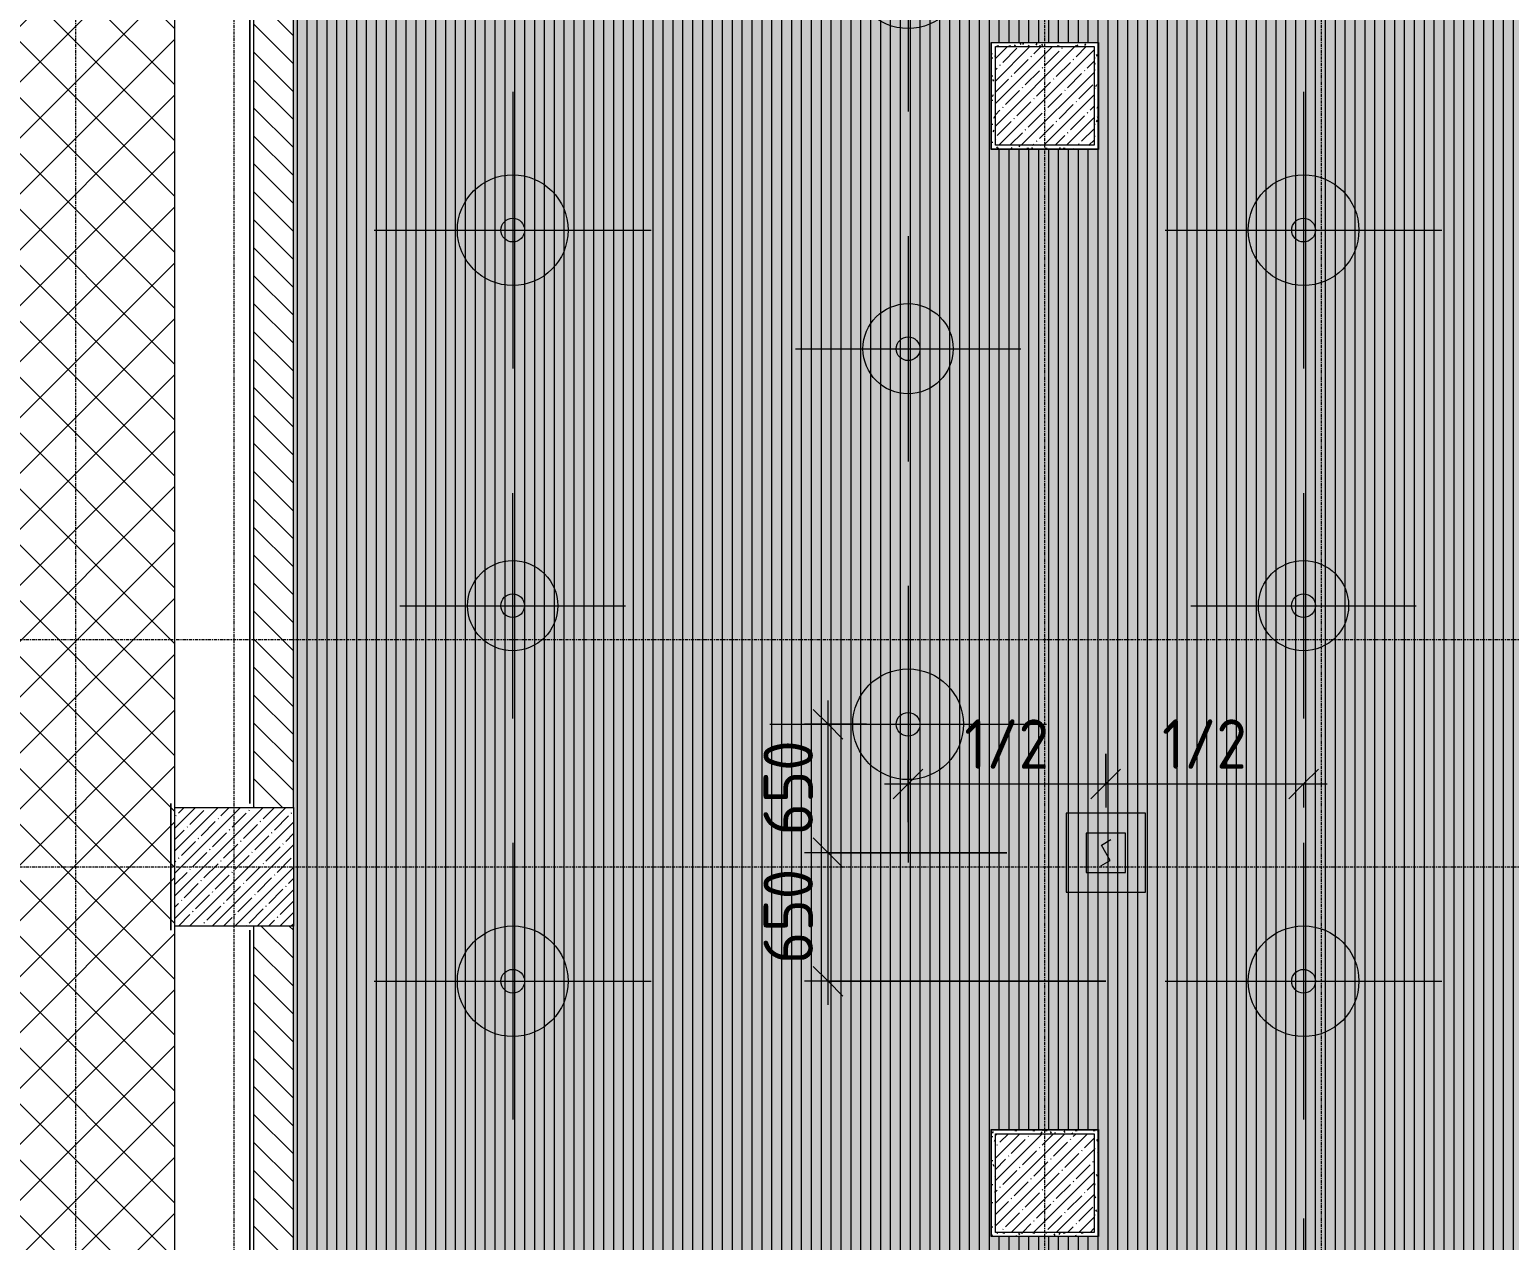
# Model space of a CAD drawing. Header units: millimetres. Extents: x 36059 to 234328, y -8553 to 29000.
# Drawn here: x 65425 to 72910, y 15110 to 21236 of the extents above; entities that cross this region are included whole.
import ezdxf

# ---------------------------------------------------------------- set-up
doc = ezdxf.new("R2010")
doc.units = ezdxf.units.MM
doc.linetypes.add('Осевая', pattern=[31.75, 6.35, -4.7625, 15.875, -4.7625])
for name, color, linetype, lineweight in [('A-ANNO-DIMS', 7, 'Continuous', 9), ('A-ANNO-DIMS-100', 7, 'Continuous', 9), ('A-CLNG-PATT', 7, 'Continuous', 9), ('A-DETL-GENF', 7, 'Continuous', 9), ('A-WALL', 7, 'Continuous', 9), ('I-WALL', 7, 'Continuous', 9), ('Q-SPCQ', 7, 'Continuous', 9), ('S-COLS', 7, 'Continuous', 9), ('Оси-2', 7, 'Осевая', 9)]:
    doc.layers.add(name, color=color, linetype=linetype, lineweight=lineweight)
for name, color, linetype, lineweight, true_color in [('A-CLNG-1', 7, 'Continuous', 9, 0xeaeaea), ('A-WALL-1', 7, 'Continuous', 9, 0x3c3c3c), ('A-WALL-FNSH-1', 7, 'Continuous', 9, 0x3c3c3c), ('E-LITE-EQPM-2', 1, 'Continuous', 9, 0xff0000), ('Q-SPCQ-4', 1, 'Continuous', 9, 0xff0000), ('S-COLS-1', 9, 'Continuous', 9, 0x808080), ('S-COLS-2', 7, 'Continuous', 9, 0x3c3c3c)]:
    doc.layers.add(name, color=color, linetype=linetype, lineweight=lineweight, true_color=true_color)
doc.layers.add('A-CLNG-PATT-1', color=7, linetype='Continuous', lineweight=9, transparency=1)
doc.styles.add('ISOCPEUR', font='isocpeur.ttf', dxfattribs={"width": 0.9, "height": 250})
doc.dimstyles.new('ISO-2_5_0_9К_БОЛЬШОЙ', dxfattribs={"dimscale": 304.8, "dimtxt": 248.995294, "dimasz": 0.492126, "dimexe": 0.393701, "dimexo": 0.984252, "dimgap": 0, "dimtad": 1, "dimdec": 0, "dimrnd": 10, "dimzin": 0, "dimdsep": 46, "dimtxsty": 'ISOCPEUR', "dimblk1": 'OBLIQUE', "dimblk2": 'OBLIQUE', "dimsah": 1, "dimcen": 0.09, "dimdle": 0.393701, "dimazin": 0, "dimtfac": 1, "dimtdec": 4, "dimtix": 1, "dimtmove": 0, "dimatfit": 3, "dimfxl": 1, "dimtvp": 1, "dimtolj": 1, "dimtzin": 0, "dimarcsym": 2})
pattern_1 = [(0, (0, 0), (121.92, 30.48), [10.058, -81.382, 10.058, -81.382, -487.68]), (0, (0, 0), (121.92, 30.48), [-182.88, 10.058, -172.822, 10.058, -81.382, -213.36]), (0, (0, 0), (121.92, 30.48), [-457.2, 10.058, -50.902, 10.058, -142.342]), (120, (45.72, 15.24), (-87.356454, 90.345817), [10.058, -81.382, 10.058, -81.382, -487.68]), (120, (45.72, 15.24), (-87.356454, 90.345817), [-182.88, 10.058, -172.822, 10.058, -81.382, -213.36]), (120, (45.72, 15.24), (-87.356454, 90.345817), [-457.2, 10.058, -50.902, 10.058, -142.342]), (240, (60.96, 76.2), (-34.563546, -120.825817), [10.058, -81.382, 10.058, -81.382, -487.68]), (240, (60.96, 76.2), (-34.563546, -120.825817), [-182.88, 10.058, -172.822, 10.058, -81.382, -213.36]), (240, (60.96, 76.2), (-34.563546, -120.825817), [-457.2, 10.058, -50.902, 10.058, -142.342])]

# ---------------------------------------------------------------- blocks, each defined once
blk = doc.blocks.new('BSC_Колонна _Прямоугольная - 600х600-V14-Сводный план потолка 3 этажа в осях 12-23')
at = {"layer": 'S-COLS-1'}
h = blk.add_hatch(dxfattribs=at)
h.set_pattern_fill('FP_16', color=256, style=0, pattern_type=2)
h.set_pattern_definition([(45, (-66460, -17000), (-57.02463, 57.02463), []), (45, (-66402.975, -17000), (-57.02463, 57.02463), [100.806, -20.161, 3.353, -16.808])])
h.paths.add_polyline_path([(-300, -300), (300, -300), (300, 300), (-300, 300), (-300, 216.4)])
at = {"layer": 'S-COLS-2'}
for p, q in [((-300, 300), (300, 300)), ((-300, -300), (-300, 300)), ((300, 300), (300, -300)), ((300, -300), (-300, -300))]:
    blk.add_line(p, q, dxfattribs=at)
blk = doc.blocks.new('BSC_Колонна _Прямоугольная - 500х500-V25-Сводный план потолка 3 этажа в осях 12-23')
at = {"layer": 'S-COLS-1'}
h = blk.add_hatch(dxfattribs=at)
h.set_pattern_fill('FP_36', color=256, style=0, pattern_type=2)
h.set_pattern_definition([(45, (-70560, -15400), (-57.02463, 57.02463), []), (45, (-70502.975, -15400), (-57.02463, 57.02463), [100.806, -20.161, 3.353, -16.808])])
h.paths.add_polyline_path([(-250, -250), (250, -250), (250, 250), (-250, 250)])
at = {"layer": 'S-COLS-2'}
for p, q in [((-250, 250), (250, 250)), ((-250, -250), (-250, 250)), ((250, 250), (250, -250)), ((250, -250), (-250, -250))]:
    blk.add_line(p, q, dxfattribs=at)
blk = doc.blocks.new('BSC_Колонна _Прямоугольная - 500х500-V30-Сводный план потолка 3 этажа в осях 12-23')
at = {"layer": 'S-COLS-1'}
h = blk.add_hatch(dxfattribs=at)
h.set_pattern_fill('FP_40', color=256, style=0, pattern_type=2)
h.set_pattern_definition([(45, (-70560, -20900), (-57.02463, 57.02463), []), (45, (-70502.975, -20900), (-57.02463, 57.02463), [100.806, -20.161, 3.353, -16.808])])
h.paths.add_polyline_path([(-250, -250), (250, -250), (250, 250), (-250, 250), (-250, -105.8)])
at = {"layer": 'S-COLS-2'}
for p, q in [((-250, 250), (250, 250)), ((-250, -250), (-250, 250)), ((250, 250), (250, -250)), ((250, -250), (-250, -250))]:
    blk.add_line(p, q, dxfattribs=at)
blk = doc.blocks.new('Извещатель потолочный - Монтируемые на перекрытии-30383673-Сводный план потолка 3 этажа в осях 12-23')
at = {"layer": 'Q-SPCQ'}
for p, q in [((-300, 300), (-300, -100)), ((100, 300), (-300, 300)), ((100, -100), (100, 300)), ((0, 200), (-200, 200)), ((-200, 200), (-200, 0)), ((-122.5, 139), (-74.9, 166.5)), ((0, 0), (0, 200)), ((-100, 100), (-122.5, 139)), ((-77.5, 61), (-100, 100)), ((-200, 0), (0, 0)), ((-125.1, 33.5), (-77.5, 61)), ((-300, -100), (100, -100))]:
    blk.add_line(p, q, dxfattribs=at)
blk = doc.blocks.new('BOLA Подвесной круглый светильник - 560мм-32913186-Сводный план потолка 3 этажа в осях 12-23')
at = {"layer": 'A-DETL-GENF'}
for p, q in [((0, 700), (0, -700)), ((-700, 0), (700, 0))]:
    blk.add_line(p, q, dxfattribs=at)
for radius in [280, 60]:
    blk.add_circle((0, 0), radius, dxfattribs=at)
blk = doc.blocks.new('BOLA Подвесной круглый светильник - Накладной точечный 2-32912754-Сводный план потолка 3 этажа в осях 12-23')
at = {"layer": 'A-DETL-GENF'}
for p, q in [((0, 570), (0, -570)), ((-570, 0), (570, 0))]:
    blk.add_line(p, q, dxfattribs=at)
for radius in [228, 60]:
    blk.add_circle((0, 0), radius, dxfattribs=at)
blk = doc.blocks.new('DIMBLOCK96-Сводный план потолка 3 этажа в осях 12-23')
at = {"layer": 'A-ANNO-DIMS-100'}
for p, q in [((69868.6, 17225.4), (69868.6, 17539.4)), ((70868.8, 17571), (70868.8, 17299.4)), ((70868.8, 17419.4), (70868.8, 17571)), ((69748.6, 17419.4), (70868.8, 17419.4)), ((69868.6, 17419.4), (69868.6, 17225.4))]:
    blk.add_line(p, q, dxfattribs=at)
at = {"layer": 'A-ANNO-DIMS-100', "lineweight": 20}
for p, q in [((69868.6, 17419.4), (69943.6, 17494.4)), ((70868.8, 17419.4), (70943.8, 17494.4)), ((69868.6, 17419.4), (69793.6, 17344.4)), ((70868.8, 17419.4), (70793.8, 17344.4))]:
    blk.add_line(p, q, dxfattribs=at)
at = {"layer": 'A-ANNO-DIMS-100', "color": 0, "insert": (70153.2, 17746), "char_height": 250, "width": 517.144, "attachment_point": 1, "line_spacing_factor": 1.149209, "style": 'ISOCPEUR'}
blk.add_mtext('1/2', dxfattribs=at)
blk = doc.blocks.new('_Oblique')
at = {"color": 0, "linetype": 'ByBlock', "lineweight": -2}
blk.add_line((-0.5, -0.5), (0.5, 0.5), dxfattribs=at)
blk = doc.blocks.new('DIMBLOCK97-Сводный план потолка 3 этажа в осях 12-23')
at = {"layer": 'A-ANNO-DIMS-100'}
for p, q in [((70868.8, 17571), (70868.8, 17299.4)), ((70868.8, 17419.4), (70868.8, 17571)), ((70868.8, 17419.4), (71989, 17419.4)), ((71869, 17421), (71869, 17299.4)), ((71869, 17419.4), (71869, 17421))]:
    blk.add_line(p, q, dxfattribs=at)
at = {"layer": 'A-ANNO-DIMS-100', "lineweight": 20}
for p, q in [((70868.8, 17419.4), (70943.8, 17494.4)), ((71869, 17419.4), (71944, 17494.4)), ((70868.8, 17419.4), (70793.8, 17344.4)), ((71869, 17419.4), (71794, 17344.4))]:
    blk.add_line(p, q, dxfattribs=at)
at = {"layer": 'A-ANNO-DIMS-100', "color": 0, "insert": (71153.4, 17746), "char_height": 250, "width": 517.144, "attachment_point": 1, "line_spacing_factor": 1.149209, "style": 'ISOCPEUR'}
blk.add_mtext('1/2', dxfattribs=at)
blk = doc.blocks.new('DIMBLOCK98-Сводный план потолка 3 этажа в осях 12-23')
at = {"layer": 'A-ANNO-DIMS-100', "lineweight": 20}
for p, q in [((69464, 17071), (69389, 17146)), ((69464, 17071), (69539, 16996)), ((69464, 16421), (69389, 16496)), ((69464, 16421), (69539, 16346))]:
    blk.add_line(p, q, dxfattribs=at)
at = {"layer": 'A-ANNO-DIMS-100'}
for p, q in [((70368.8, 17071), (69344, 17071)), ((69464, 16301), (69464, 17071)), ((69464, 17071), (70368.8, 17071)), ((70869, 16421), (69344, 16421)), ((69464, 16421), (70869, 16421))]:
    blk.add_line(p, q, dxfattribs=at)
at = {"layer": 'A-ANNO-DIMS-100', "color": 0, "insert": (69137.3, 16509), "char_height": 250, "width": 568.858, "attachment_point": 1, "rotation": 90, "line_spacing_factor": 1.149209, "style": 'ISOCPEUR'}
blk.add_mtext('650', dxfattribs=at)
blk = doc.blocks.new('DIMBLOCK99-Сводный план потолка 3 этажа в осях 12-23')
at = {"layer": 'A-ANNO-DIMS-100'}
for p, q in [((69464, 17071), (69464, 17841)), ((69657.9, 17721), (69344, 17721)), ((69464, 17721), (69657.9, 17721)), ((70368.8, 17071), (69344, 17071)), ((69464, 17071), (70368.8, 17071))]:
    blk.add_line(p, q, dxfattribs=at)
at = {"layer": 'A-ANNO-DIMS-100', "lineweight": 20}
for p, q in [((69464, 17721), (69389, 17796)), ((69464, 17721), (69539, 17646)), ((69464, 17071), (69389, 17146)), ((69464, 17071), (69539, 16996))]:
    blk.add_line(p, q, dxfattribs=at)
at = {"layer": 'A-ANNO-DIMS-100', "color": 0, "insert": (69137.3, 17159), "char_height": 250, "width": 568.858, "attachment_point": 1, "rotation": 90, "line_spacing_factor": 1.149209, "style": 'ISOCPEUR'}
blk.add_mtext('650', dxfattribs=at)

msp = doc.modelspace()

# ---------------------------------------------------------------- hatches: boundary and pattern name
at = {"layer": 'A-CLNG-PATT'}
h = msp.add_hatch(dxfattribs=at)
h.set_pattern_fill('FP_74', color=256, style=0, pattern_type=2)
h.set_pattern_definition([(90, (76030, 19225), (50, -3e-15), [])])
h.paths.add_polyline_path([(83549, 11571), (83549, 11901), (84459, 11901), (84459, 15071.7), (84344.5, 15129), (84179, 15129), (84179, 15493), (79101, 15493), (79101, 15129), (78559, 15129), (78559, 15493), (74061, 15493), (74061, 15129), (73522, 15129), (73522, 15671), (73883, 15671), (73883, 18579), (73519, 18579), (73519, 19121), (74061, 19121), (74061, 18747), (78559, 18747), (78559, 19121), (79101, 19121), (79101, 18747), (84179, 18747), (84179, 19121), (84520.7, 19121), (84520.7, 22679), (83004, 22679), (83004, 26879), (81171, 26879), (81171, 26579), (80629, 26579), (80629, 26879), (77271, 26879), (77271, 26579), (76729, 26579), (76729, 26879), (74061, 26879), (74061, 26579), (73519, 26579), (73519, 26879), (70831, 26879), (70831, 26579), (70289, 26579), (70289, 26879), (66781, 26879), (66781, 26387.2), (66785.8, 26426.9), (66802.9, 26471.9), (66830.3, 26511.6), (66866.4, 26543.6), (66909.1, 26566), (66955.9, 26577.5), (67004.1, 26577.5), (67050.9, 26566), (67093.6, 26543.6), (67129.7, 26511.6), (67157.1, 26471.9), (67174.2, 26426.9), (67180, 26379), (67174.2, 26331.1), (67157.1, 26286.1), (67129.7, 26246.4), (67093.6, 26214.4), (67050.9, 26192), (67004.1, 26180.5), (66955.9, 26180.5), (66909.1, 26192), (66866.4, 26214.4), (66830.3, 26246.4), (66802.9, 26286.1), (66785.8, 26331.1), (66781, 26370.8), (66781, 13621), (68671, 13621), (68671, 11920), (68744, 11920), (68744, 11940), (70234, 11940), (70234, 11920), (70289, 11920), (70289, 12221), (70831, 12221), (70831, 11920), (73519, 11920), (73519, 12321), (79921, 12321), (79921, 11571), (83395.3, 11571)])
h.paths.add_polyline_path([(67005.1, 13922.5), (66956.9, 13922.5), (66910.1, 13934), (66867.4, 13956.4), (66831.3, 13988.4), (66803.9, 14028.1), (66786.8, 14073.1), (66781, 14121), (66786.8, 14168.9), (66803.9, 14213.9), (66831.3, 14253.6), (66867.4, 14285.6), (66910.1, 14308), (66956.9, 14319.5), (67005.1, 14319.5), (67051.9, 14308), (67094.6, 14285.6), (67130.7, 14253.6), (67158.1, 14213.9), (67175.2, 14168.9), (67181, 14121), (67175.2, 14073.1), (67158.1, 14028.1), (67130.7, 13988.4), (67094.6, 13956.4), (67051.9, 13934)])
h.paths.add_polyline_path([(84283.1, 13922.5), (84234.9, 13922.5), (84188.1, 13934), (84145.4, 13956.4), (84109.3, 13988.4), (84081.9, 14028.1), (84064.8, 14073.1), (84059, 14121), (84064.8, 14168.9), (84081.9, 14213.9), (84109.3, 14253.6), (84145.4, 14285.6), (84188.1, 14308), (84234.9, 14319.5), (84283.1, 14319.5), (84329.9, 14308), (84372.6, 14285.6), (84408.7, 14253.6), (84436.1, 14213.9), (84453.2, 14168.9), (84459, 14121), (84453.2, 14073.1), (84436.1, 14028.1), (84408.7, 13988.4), (84372.6, 13956.4), (84329.9, 13934), (84283.6, 13922.6)])
h.paths.add_polyline_path([(70292.4, 15130), (70290, 15130), (70290, 15670), (70830, 15670), (70830, 15130), (70310, 15130)])
h.paths.add_polyline_path([(70290, 20630), (70290, 21170), (70830, 21170), (70830, 20630), (70310, 20630)])
h.paths.add_polyline_path([(80630, 22680), (80630, 23220), (81170, 23220), (81170, 22680), (80650, 22680)])
h.paths.add_polyline_path([(77250, 22680), (76730, 22680), (76730, 23220), (77270, 23220), (77270, 22680)])
h.paths.add_polyline_path([(73932.1, 22680), (73520, 22680), (73520, 23220), (74060, 23220), (74060, 22680), (74040, 22680)])
h.paths.add_polyline_path([(70292.4, 22680), (70290, 22680), (70290, 23220), (70830, 23220), (70830, 22680), (70310, 22680)])
h.paths.add_polyline_path([(82828.1, 26180.5), (82779.9, 26180.5), (82733.1, 26192), (82690.4, 26214.4), (82654.3, 26246.4), (82626.9, 26286.1), (82609.8, 26331.1), (82604, 26379), (82609.8, 26426.9), (82626.9, 26471.9), (82654.3, 26511.6), (82690.4, 26543.6), (82733.1, 26566), (82779.9, 26577.5), (82828.1, 26577.5), (82874.9, 26566), (82917.6, 26543.6), (82953.7, 26511.6), (82981.1, 26471.9), (82998.2, 26426.9), (83004, 26379), (82998.2, 26331.1), (82981.1, 26286.1), (82953.7, 26246.4), (82917.6, 26214.4), (82874.9, 26192)])
h = msp.add_hatch(dxfattribs=at)
h.set_pattern_fill('FP_69', color=256, style=0, pattern_type=2)
h.set_pattern_definition([(45, (0, 0), (-141.42136, 141.42136), []), (135, (0, 0), (-141.42136, -141.42136), [])])
h.paths.add_polyline_path([(65769.3, 12300), (66160, 12300), (66160, 12471), (66157.7, 12452.1), (66139, 12404.7), (66113.2, 12367.4), (66076, 12334.8), (66034.4, 12313), (65987.6, 12301.5), (65939.4, 12301.5), (65892.6, 12313), (65849.9, 12335.4), (65813.4, 12368), (65786.4, 12407.1), (65769.3, 12452.1), (65763.9, 12503.4), (65769.3, 12547.9), (65786.4, 12592.9), (65813.8, 12632.6), (65849.9, 12664.6), (65892.6, 12687), (65939.4, 12698.5), (65987.6, 12698.5), (66034.4, 12687), (66077.1, 12664.6), (66113.2, 12632.6), (66140.6, 12592.9), (66157.7, 12547.9), (66160, 12529), (66159.4, 26500), (42760, 26500), (42760, 12300), (65763.5, 12300)])
h.paths.add_polyline_path([(61160, 14457), (60960, 14457), (60960, 14657), (61160, 14657)])
h.paths.add_polyline_path([(61960, 14457), (61960, 14657), (62160, 14657), (62160, 14457)])
h.paths.add_polyline_path([(55160, 14457), (54960, 14457), (54960, 14657), (55160, 14657)])
h.paths.add_polyline_path([(53960, 14457), (53960, 14657), (54160, 14657), (54160, 14457)])
h.paths.add_polyline_path([(42955.9, 26084.5), (42909.1, 26096), (42866.4, 26118.4), (42830.3, 26150.4), (42802.9, 26190.1), (42785.8, 26235.1), (42780, 26283), (42785.8, 26330.9), (42802.9, 26375.9), (42830.3, 26415.6), (42866.4, 26447.6), (42909.1, 26470), (42955.9, 26481.5), (43004.1, 26481.5), (43050.9, 26470), (43093.6, 26447.6), (43129.7, 26415.6), (43157.1, 26375.9), (43174.2, 26330.9), (43180, 26283), (43174.2, 26235.1), (43157.1, 26190.1), (43129.7, 26150.4), (43093.6, 26118.4), (43050.9, 26096), (43004.1, 26084.5)])
at = {"layer": 'A-CLNG-PATT-1'}
h = msp.add_hatch(color=256, dxfattribs=at)
h.paths.add_polyline_path([(83548, 11571), (83548, 11901), (84458, 11901), (84458, 14112.8), (84453.2, 14073.1), (84436.1, 14028.1), (84408.7, 13988.4), (84372.6, 13956.4), (84329.9, 13934), (84282.7, 13922.5), (84234.9, 13922.5), (84188.1, 13934), (84145.4, 13956.4), (84109.3, 13988.4), (84081.9, 14028.1), (84064.8, 14073.1), (84059, 14121), (84064.8, 14168.9), (84081.9, 14213.9), (84109.3, 14253.6), (84145.4, 14285.6), (84188.1, 14308), (84234.9, 14319.5), (84283.1, 14319.5), (84329.9, 14308), (84372.6, 14285.6), (84408.7, 14253.6), (84436.1, 14213.9), (84453.2, 14168.9), (84458, 14129.2), (84458, 15072.2), (84344.5, 15129), (84178, 15129), (84178, 15493), (79100, 15493), (79100, 15129), (78558, 15129), (78558, 15493), (74060, 15493), (74060, 15129), (73521, 15129), (73521, 15671), (73882, 15671), (73882, 18579), (73518, 18579), (73518, 19121), (74060, 19120), (74060, 18747), (78558, 18747), (78558, 19121), (79100, 19120), (79100, 18747), (84178, 18747), (84178, 19121), (84520.7, 19121), (84520.7, 22679), (83003, 22679), (83003, 26370.8), (82998.2, 26331.1), (82981.1, 26286.1), (82953.7, 26246.4), (82917.6, 26214.4), (82874.9, 26192), (82828.1, 26180.5), (82779.9, 26180.5), (82733.1, 26192), (82690.4, 26214.4), (82654.3, 26246.4), (82626.9, 26286.1), (82609.8, 26331.1), (82604, 26379), (82609.8, 26426.9), (82626.9, 26471.9), (82654.3, 26511.6), (82690.4, 26543.6), (82733.1, 26566), (82779.9, 26577.5), (82828.1, 26577.5), (82874.9, 26566), (82917.6, 26543.6), (82953.7, 26511.6), (82981.1, 26471.9), (82998.2, 26426.9), (83003, 26387.2), (83003, 26879), (81170, 26879), (81170, 26579), (80628, 26579), (80628, 26879), (77270, 26879), (77270, 26579), (76728, 26579), (76728, 26879), (74060, 26879), (74060, 26579), (73518, 26579), (73518, 26879), (70830, 26879), (70830, 26579), (70288, 26579), (70288, 26879), (66780, 26879), (66780, 13621), (68670, 13620), (68670, 11920), (68744, 11921), (68744, 11940), (70234, 11940), (70234, 11920), (70288, 11920), (70288, 12221), (70830, 12220), (70830, 11920), (73518, 11920), (73518, 12321), (79920, 12320), (79920, 11571), (83395.3, 11571)])
h.paths.add_polyline_path([(67005.1, 13922.5), (66956.9, 13922.5), (66910.1, 13934), (66867.4, 13956.4), (66831.3, 13988.4), (66803.9, 14028.1), (66786.8, 14073.1), (66781, 14121), (66786.8, 14168.9), (66803.9, 14213.9), (66831.3, 14253.6), (66867.4, 14285.6), (66910.1, 14308), (66956.9, 14319.5), (67005.1, 14319.5), (67051.9, 14308), (67094.6, 14285.6), (67130.7, 14253.6), (67158.1, 14213.9), (67175.2, 14168.9), (67181, 14121), (67175.2, 14073.1), (67158.1, 14028.1), (67130.7, 13988.4), (67094.6, 13956.4), (67051.9, 13934)])
h.paths.add_polyline_path([(70830, 15130), (70289, 15130), (70290, 15670), (70830, 15669.8), (70830, 15150)])
h.paths.add_polyline_path([(70830, 20630), (70289, 20630), (70290, 21170), (70830, 21169.2), (70830, 20650)])
h.paths.add_polyline_path([(81169, 22680), (80629, 22680), (80630, 23220), (81170, 23219.7), (81170, 22680)])
h.paths.add_polyline_path([(77269, 22680), (76729, 22680), (76730, 23220), (77270, 23219.8), (77270, 22680)])
h.paths.add_polyline_path([(73540, 22680), (73519, 22680), (73520, 23220), (74060, 23220), (74059, 22680), (73932.1, 22680)])
h.paths.add_polyline_path([(70290, 22680), (70289, 22680), (70290, 23220), (70830, 23220), (70829, 22680), (70292.4, 22680)])
h.paths.add_polyline_path([(67004.1, 26180.5), (66955.9, 26180.5), (66909.1, 26192), (66866.4, 26214.4), (66830.3, 26246.4), (66802.9, 26286.1), (66785.8, 26331.1), (66780, 26379), (66785.8, 26426.9), (66802.9, 26471.9), (66830.3, 26511.6), (66866.4, 26543.6), (66909.1, 26566), (66955.9, 26577.5), (67004.1, 26577.5), (67050.9, 26566), (67093.6, 26543.6), (67129.7, 26511.6), (67157.1, 26471.9), (67174.2, 26426.9), (67180, 26379), (67174.2, 26331.1), (67157.1, 26286.1), (67129.7, 26246.4), (67093.6, 26214.4), (67050.9, 26192), (67016.7, 26183.6)])
at = {"layer": 'I-WALL'}
h = msp.add_hatch(dxfattribs=at)
h.set_pattern_fill('FP_65', color=256, style=0, pattern_type=2)
h.set_pattern_definition(pattern_1)
h.paths.add_polyline_path([(66760, 13620), (66780, 13621), (66780, 26900), (66760, 26900), (66760, 13638.6)])
h = msp.add_hatch(dxfattribs=at)
h.set_pattern_fill('FP_21', color=256, style=0, pattern_type=2)
h.set_pattern_definition([(135, (0, 0), (-70.71068, -70.71068), [])])
h.paths.add_polyline_path([(66652.7, 12320), (66760, 12320), (66760, 16700), (66560, 16700), (66560, 12320)])
h.paths.add_polyline_path([(66760, 17300), (66760, 26500), (66560, 26500), (66560, 17300), (66702.9, 17300)])
h = msp.add_hatch(dxfattribs=at)
h.set_pattern_fill('FP_65', color=256, style=0, pattern_type=2)
h.set_pattern_definition(pattern_1)
h.paths.add_polyline_path([(70292.4, 21150), (70830, 21150), (70830, 21170), (70290, 21170), (70290, 21150)])
h = msp.add_hatch(dxfattribs=at)
h.set_pattern_fill('FP_65', color=256, style=0, pattern_type=2)
h.set_pattern_definition(pattern_1)
h.paths.add_polyline_path([(70310, 20630), (70310, 21150), (70290, 21150), (70290, 20630)])
h = msp.add_hatch(dxfattribs=at)
h.set_pattern_fill('FP_65', color=256, style=0, pattern_type=2)
h.set_pattern_definition(pattern_1)
h.paths.add_polyline_path([(70830, 20650), (70830, 21150), (70810, 21150), (70810, 20650)])
h = msp.add_hatch(dxfattribs=at)
h.set_pattern_fill('FP_65', color=256, style=0, pattern_type=2)
h.set_pattern_definition(pattern_1)
h.paths.add_polyline_path([(70830, 20630), (70830, 20650), (70310, 20650), (70310, 20630), (70810, 20630)])
h = msp.add_hatch(dxfattribs=at)
h.set_pattern_fill('FP_65', color=256, style=0, pattern_type=2)
h.set_pattern_definition(pattern_1)
h.paths.add_polyline_path([(70310, 15650), (70830, 15650), (70830, 15670), (70290, 15670), (70290, 15650), (70292.4, 15650)])
h = msp.add_hatch(dxfattribs=at)
h.set_pattern_fill('FP_65', color=256, style=0, pattern_type=2)
h.set_pattern_definition(pattern_1)
h.paths.add_polyline_path([(70310, 15130), (70310, 15650), (70290, 15650), (70290, 15130), (70292.4, 15130)])
h = msp.add_hatch(dxfattribs=at)
h.set_pattern_fill('FP_65', color=256, style=0, pattern_type=2)
h.set_pattern_definition(pattern_1)
h.paths.add_polyline_path([(70810, 15150), (70830, 15150), (70830, 15650), (70810, 15650)])
h = msp.add_hatch(dxfattribs=at)
h.set_pattern_fill('FP_65', color=256, style=0, pattern_type=2)
h.set_pattern_definition(pattern_1)
h.paths.add_polyline_path([(70830, 15130), (70830, 15150), (70310, 15150), (70310, 15130), (70810, 15130)])

# ---------------------------------------------------------------- linework, layer by layer
at = {"layer": 'A-CLNG-1'}
for p, q in [((66160, 12529), (66160, 26479)), ((66781, 13621), (66781, 26370.8)), ((70290, 21170), (70829, 21170)), ((70830, 21169.2), (70830, 20630)), ((70829, 20630), (70290, 20630)), ((70290, 15670), (70829, 15670)), ((70830, 15669.8), (70830, 15130)), ((70829, 15130), (70290, 15130))]:
    msp.add_line(p, q, dxfattribs=at)
at = {"layer": 'A-WALL'}
for p, q in [((66760, 17300), (66760, 27100)), ((66760, 12320), (66760, 16700))]:
    msp.add_line(p, q, dxfattribs=at)
at = {"layer": 'A-WALL-1'}
for p, q in [((66560, 17300), (66560, 26500)), ((70290, 20630), (70290, 21170)), ((70829, 21170), (70830, 21170)), ((70830, 21170), (70830, 21169.2)), ((70830, 20630), (70829, 20630)), ((66560, 12320), (66560, 16700)), ((70290, 15130), (70290, 15670)), ((70829, 15670), (70830, 15670)), ((70830, 15670), (70830, 15669.8)), ((70830, 15130), (70829, 15130))]:
    msp.add_line(p, q, dxfattribs=at)
at = {"layer": 'A-WALL-FNSH-1'}
for p, q in [((66780, 13621), (66780, 26900)), ((66539, 17320), (66539, 22679)), ((66540, 22679), (66540, 17320)), ((70289, 21171), (70831, 21171)), ((70289, 20629), (70289, 21171)), ((70831, 21171), (70831, 20629)), ((70831, 20629), (70289, 20629)), ((66139, 16679), (66139, 17320)), ((66139, 17320), (66140, 17320)), ((66140, 17320), (66140, 16679)), ((66540, 17320), (66539, 17320)), ((66140, 16679), (66139, 16679)), ((66539, 12321), (66539, 16679)), ((66539, 16679), (66540, 16679)), ((66540, 16679), (66540, 12320)), ((70289, 15671), (70831, 15671)), ((70289, 15129), (70289, 15671)), ((70831, 15671), (70831, 15129)), ((70831, 15129), (70289, 15129))]:
    msp.add_line(p, q, dxfattribs=at)
at = {"layer": 'Оси-2'}
for p, q in [((65660, 593.7), (65660, 24898.1)), ((66460, 593.7), (66460, 24898.1)), ((70560, 593.7), (70560, 24898.1)), ((71960, 593.7), (71960, 24898.1)), ((39359.2, 18150), (82200, 18150)), ((39359.2, 17000), (82200, 17000))]:
    msp.add_line(p, q, dxfattribs=at)

# ---------------------------------------------------------------- block references
at = {"layer": 'E-LITE-EQPM-2'}
for name, p in [('BOLA Подвесной круглый светильник - 560мм-32913186-Сводный план потолка 3 этажа в осях 12-23', (69868.6, 21521)), ('BOLA Подвесной круглый светильник - 560мм-32913186-Сводный план потолка 3 этажа в осях 12-23', (67869, 20221)), ('BOLA Подвесной круглый светильник - 560мм-32913186-Сводный план потолка 3 этажа в осях 12-23', (71869, 20221)), ('BOLA Подвесной круглый светильник - Накладной точечный 2-32912754-Сводный план потолка 3 этажа в осях 12-23', (69868.6, 19621)), ('BOLA Подвесной круглый светильник - Накладной точечный 2-32912754-Сводный план потолка 3 этажа в осях 12-23', (67868.6, 18321)), ('BOLA Подвесной круглый светильник - Накладной точечный 2-32912754-Сводный план потолка 3 этажа в осях 12-23', (71868.6, 18321)), ('BOLA Подвесной круглый светильник - 560мм-32913186-Сводный план потолка 3 этажа в осях 12-23', (69868.6, 17721)), ('BOLA Подвесной круглый светильник - 560мм-32913186-Сводный план потолка 3 этажа в осях 12-23', (67869, 16421)), ('BOLA Подвесной круглый светильник - 560мм-32913186-Сводный план потолка 3 этажа в осях 12-23', (71869, 16421)), ('BOLA Подвесной круглый светильник - 560мм-32913186-Сводный план потолка 3 этажа в осях 12-23', (71869, 14521))]:
    msp.add_blockref(name, p, dxfattribs=at)
at = {"layer": 'Q-SPCQ-4'}
msp.add_blockref('Извещатель потолочный - Монтируемые на перекрытии-30383673-Сводный план потолка 3 этажа в осях 12-23', (70968.8, 16971), dxfattribs=at)
at = {"layer": 'S-COLS'}
for name, p in [('BSC_Колонна _Прямоугольная - 500х500-V30-Сводный план потолка 3 этажа в осях 12-23', (70560, 20900)), ('BSC_Колонна _Прямоугольная - 600х600-V14-Сводный план потолка 3 этажа в осях 12-23', (66460, 17000)), ('BSC_Колонна _Прямоугольная - 500х500-V25-Сводный план потолка 3 этажа в осях 12-23', (70560, 15400))]:
    msp.add_blockref(name, p, dxfattribs=at)

# ---------------------------------------------------------------- dimensions: what is measured, and where the dimension line sits
at = {"layer": 'A-ANNO-DIMS'}
for base, p1, p2, override, picture, middle in [((69464, 17721), (70668.8, 17071), (69357.9, 17721), {"dimpost": '<>', "dimfxl": 1463.206855}, 'DIMBLOCK99-Сводный план потолка 3 этажа в осях 12-23', (69339, 17396)), ((69464, 17071), (71169, 16421), (70668.8, 17071), {"dimpost": '<>', "dimfxl": 820.184749}, 'DIMBLOCK98-Сводный план потолка 3 этажа в осях 12-23', (69339, 16746))]:
    dim = msp.add_linear_dim(base=base, p1=p1, p2=p2, angle=90, dimstyle='ISO-2_5_0_9К_БОЛЬШОЙ', override=override, dxfattribs=at)
    dim.commit()
    dim.dimension.update_dxf_attribs({"geometry": picture, "text_midpoint": middle})
for base, p1, p2, override, picture, middle in [((70868.8, 17419.4), (69868.6, 17525.4), (70868.8, 17271), {"dimpost": '<>', "dimfxl": 1032.058592}, 'DIMBLOCK96-Сводный план потолка 3 этажа в осях 12-23', (70368.7, 17544.4)), ((71869, 17419.4), (70868.8, 17271), (71869, 17121), {"dimpost": '<>', "dimfxl": 1011.388123}, 'DIMBLOCK97-Сводный план потолка 3 этажа в осях 12-23', (71368.9, 17544.4))]:
    dim = msp.add_linear_dim(base=base, p1=p1, p2=p2, text='1/2', dimstyle='ISO-2_5_0_9К_БОЛЬШОЙ', override=override, dxfattribs=at)
    dim.commit()
    dim.dimension.update_dxf_attribs({"geometry": picture, "text_midpoint": middle})

doc.saveas('drawing.dxf')
